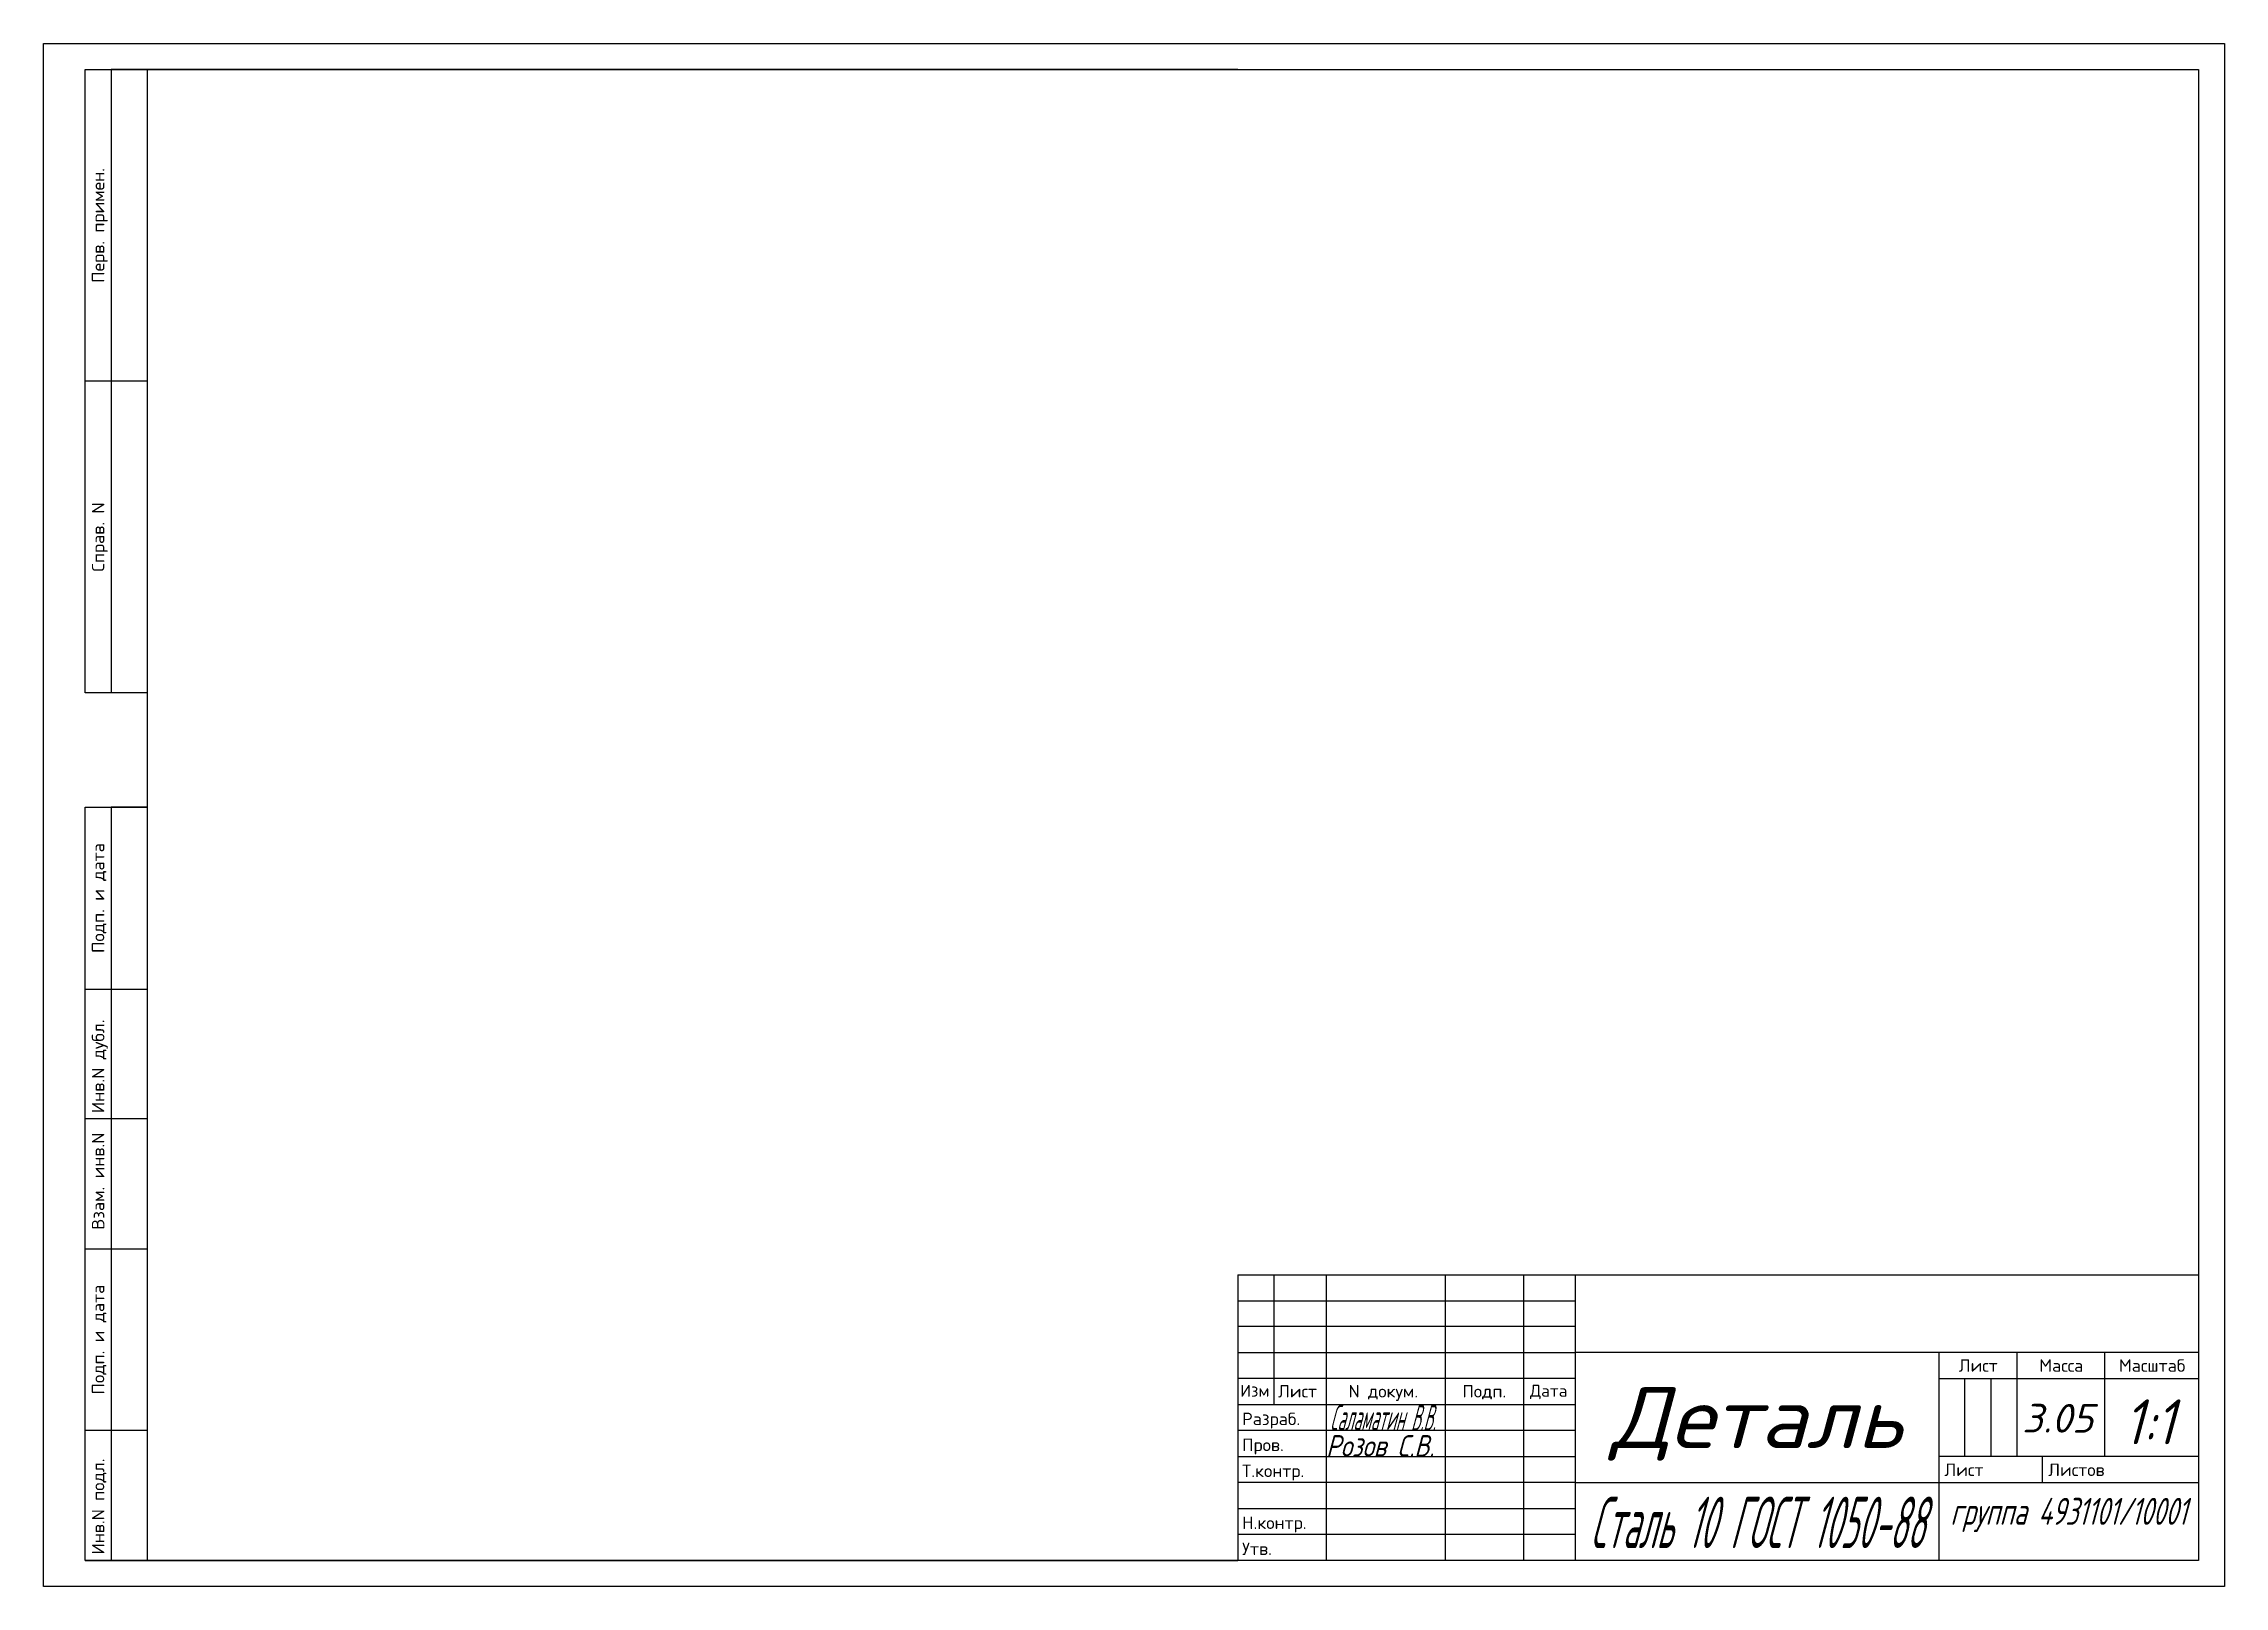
# Paper-space layout 'Layout1' of a CAD drawing. Header units: millimetres. Extents: x 0 to 420, y 0 to 297.
import ezdxf
from ezdxf.enums import TextEntityAlignment as Align

# ---------------------------------------------------------------- set-up
doc = ezdxf.new("R2010")
doc.units = ezdxf.units.MM
doc.layers.add('Формат А4', color=7, linetype='Continuous')
doc.styles.add('111', font='simplex.shx', dxfattribs={"oblique": 15})
doc.styles.get("Standard").update_dxf_attribs({"font": 'simplex.shx', "oblique": 15})

# ---------------------------------------------------------------- blocks, each defined once
blk = doc.blocks.new('A3')
at = {"layer": 'Формат А4', "color": 7}
for p, q in [((0, 0), (0, 297)), ((0, 297), (420, 297)), ((420, 297), (420, 0)), ((8, 172), (8, 292)), ((8, 292), (230, 292)), ((13, 292), (13, 172)), ((230, 292), (13, 292)), ((20, 5), (20, 292)), ((230, 292), (415, 292)), ((415, 292), (415, 5)), ((20, 232), (8, 232)), ((20, 172), (8, 172)), ((8, 5), (8, 150)), ((8, 150), (20, 150)), ((13, 150), (13, 5)), ((20, 150), (13, 150)), ((8, 115), (20, 115)), ((20, 90), (8, 90)), ((8, 65), (20, 65)), ((230, 60), (415, 60)), ((237, 35), (237, 60)), ((247, 60), (247, 5)), ((270, 5), (270, 60)), ((285, 60), (285, 5)), ((295, 5), (295, 60)), ((230, 55), (295, 55)), ((295, 50), (230, 50)), ((230, 45), (295, 45)), ((415, 45), (295, 45)), ((365, 45), (365, 5)), ((380, 45), (380, 25)), ((397, 25), (397, 45)), ((295, 40), (230, 40)), ((365, 40), (415, 40)), ((370, 25), (370, 40)), ((375, 40), (375, 25)), ((230, 35), (295, 35)), ((20, 30), (8, 30)), ((295, 30), (230, 30)), ((230, 25), (295, 25)), ((415, 25), (365, 25)), ((385, 20), (385, 25)), ((295, 20), (230, 20)), ((295, 20), (415, 20)), ((230, 15), (295, 15)), ((295, 10), (230, 10)), ((230, 5), (8, 5)), ((8, 5), (230, 5)), ((415, 5), (230, 5)), ((420, 0), (0, 0))]:
    blk.add_line(p, q, dxfattribs=at)
at = {"layer": 'Формат А4'}
blk.add_line((230, 60), (230, 5), dxfattribs=at)
at = {"layer": 'Формат А4', "color": 7, "style": '111'}
for s, p in [('Перв. примен.', (11.7, 262)), ('Справ. N', (11.7, 202)), ('Подп. и дата', (11.7, 132.5)), ('Взам. инв.N', (11.7, 78.01)), ('Подп. и дата', (11.7, 47.5))]:
    blk.add_text(s, height=2.4, rotation=90, dxfattribs=at).set_placement(p, align=Align.CENTER)
for s, p in [('Инв.N дубл.', (11.7, 91.1)), ('Инв.N подл.', (11.7, 6.12))]:
    blk.add_text(s, height=2.4, rotation=90, dxfattribs=at).set_placement(p)
for s, height, p in [('Лист', 2.4, (372.59, 41.31)), ('Масса', 2.4, (388.59, 41.31)), ('Масштаб', 2.4, (406.09, 41.31)), ('N докум.', 2.4, (258.02, 36.36)), ('Подп.', 2.4, (277.47, 36.36)), ('Дата', 2.3, (289.86, 36.51))]:
    blk.add_text(s, height=height, dxfattribs=at).set_placement(p, align=Align.CENTER)
for s, height, p in [('Изм', 2.3, (230.44, 36.51)), ('Лист', 2.4, (237.73, 36.36)), ('Разраб.', 2.4, (230.81, 31.04)), ('Пров.', 2.4, (230.81, 26.04)), ('Т.контр.', 2.4, (230.81, 21.04)), ('Лист', 2.4, (366.07, 21.24)), ('Листов', 2.4, (386.07, 21.24)), ('Н.контр.', 2.4, (230.81, 11.04)), ('Утв.', 2.4, (230.81, 6.04))]:
    blk.add_text(s, height=height, dxfattribs=at).set_placement(p)

psp = doc.layouts.get("Layout1")

# ---------------------------------------------------------------- block references
psp.add_blockref('A3', (0.22, 0.39))

# ---------------------------------------------------------------- texts
at = {"oblique": 15}
for s, height, width, p, p2 in [('Деталь', 11.761, 0.804248, (302.04, 27.01), (358.34, 27.01)), (' Саламатин В.В. ', 5, 0.317763, (246.63, 30.38), (269.63, 30.38)), ('Розов С.В. ', 4.1151, 0.614513, (247.22, 25.39), (270.22, 25.39)), (' Сталь 10 ГОСТ 1050-88 ', 9.8863, 0.329692, (295.22, 7.76), (365.22, 7.76)), (' группа 4931101/10001 ', 5.188, 0.498495, (365.22, 12.24), (415.22, 12.24))]:
    psp.add_text(s, height=height, dxfattribs=dict(at, width=width)).set_placement(p, p2, align=Align.FIT)
for s, height, rotation, width, p, p2 in [('3.05', 5.514, 359.7323, 0.816563, (381.26, 30.03), (394.98, 29.97)), ('1:1 ', 8.652, 359.9346, 0.529022, (400.84, 27.74), (415.22, 27.73))]:
    psp.add_text(s, height=height, rotation=rotation, dxfattribs=dict(at, width=width)).set_placement(p, p2, align=Align.FIT)

doc.saveas('drawing.dxf')
